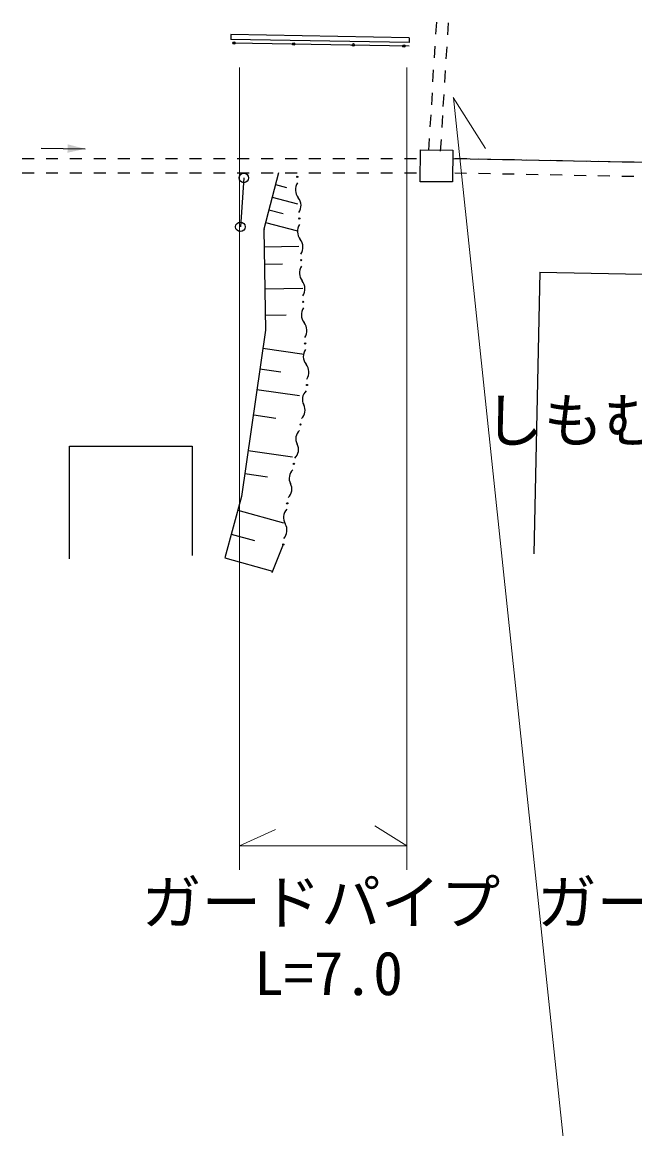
# Model space of a CAD drawing. Units: millimetres, scale not verified. Extents: x 40000 to 680000, y 20000 to 380000.
# Drawn here: x 158428 to 184062, y 237025 to 283297 of the extents above; entities that cross this region are included whole.
import ezdxf
from ezdxf.enums import TextEntityAlignment as Align

# ---------------------------------------------------------------- set-up
doc = ezdxf.new("R2010")
doc.units = ezdxf.units.MM
doc.header["$LTSCALE"] = 1000
doc.layers.add('M-BGD', color=7, linetype='Continuous', lineweight=25)
doc.layers.add('M-STR-HTXT', color=7, linetype='Continuous', lineweight=13)
doc.styles.add('ＭＳ ゴシック', font='')
doc.styles.get('ＭＳ ゴシック').set_extended_font_data('MS Gothic')

msp = doc.modelspace()

# ---------------------------------------------------------------- hatches: boundary and pattern name
at = {"layer": 'M-BGD'}
msp.add_hatch(color=256, dxfattribs=at).paths.add_polyline_path([(160325, 277835), (161067, 278002), (160332, 278187)])

# ---------------------------------------------------------------- linework, layer by layer
for p, q in [((175758, 283297), (175725, 282798)), ((176257, 283265), (176224, 282766)), ((167163, 282775), (167163, 282575)), ((174618, 282644), (167163, 282775)), ((174615, 282444), (167163, 282575)), ((167238, 282429), (174614, 282310)), ((174618, 282644), (174615, 282444)), ((175693, 282299), (175661, 281800)), ((176192, 282267), (176160, 281768)), ((175629, 281301), (175596, 280802)), ((176128, 281269), (176095, 280770)), ((175583, 280338), (175551, 279839)), ((176063, 280271), (176031, 279772)), ((175520, 279425), (175487, 278926)), ((176019, 279393), (175986, 278894)), ((175455, 278427), (175423, 277928)), ((175954, 278395), (175922, 277896)), ((159218, 278030), (161067, 278002)), ((175091, 277691), (175093, 277954)), ((175093, 277954), (176446, 277946)), ((176446, 277946), (176444, 277596)), ((158428, 277597), (158928, 277597)), ((159428, 277597), (159928, 277597)), ((160428, 277597), (160928, 277597)), ((161428, 277597), (161928, 277597)), ((162428, 277597), (162928, 277598)), ((163428, 277598), (163928, 277598)), ((164428, 277598), (164928, 277598)), ((165428, 277598), (165928, 277598)), ((166428, 277598), (166928, 277598)), ((167428, 277598), (167928, 277599)), ((168428, 277599), (168928, 277599)), ((169428, 277599), (169928, 277599)), ((170428, 277599), (170928, 277599)), ((171428, 277599), (171928, 277599)), ((172428, 277599), (172928, 277600)), ((173428, 277600), (173928, 277600)), ((174428, 277600), (174928, 277600)), ((176444, 277596), (196247, 277209)), ((176536, 277598), (177029, 277589)), ((177529, 277579), (178029, 277569)), ((178529, 277559), (179029, 277550)), ((179529, 277540), (180029, 277530)), ((180529, 277520), (181028, 277511)), ((181528, 277501), (182028, 277491)), ((182528, 277481), (183028, 277472)), ((183528, 277462), (184028, 277452)), ((158428, 276997), (158928, 276997)), ((159428, 276997), (159928, 276997)), ((160428, 276997), (160928, 276997)), ((161428, 276997), (161928, 276997)), ((162428, 276997), (162928, 276998)), ((163428, 276998), (163928, 276998)), ((164428, 276998), (164928, 276998)), ((165428, 276998), (165928, 276998)), ((166428, 276998), (166928, 276998)), ((167428, 276998), (167928, 276999)), ((167702, 276784), (167559, 274739)), ((168428, 276999), (168928, 276999)), ((169428, 276999), (169928, 276999)), ((170428, 276999), (170928, 276999)), ((171428, 276999), (171928, 276999)), ((172428, 276999), (172928, 277000)), ((173428, 277000), (173928, 277000)), ((174428, 277000), (174928, 277000)), ((176524, 276998), (177018, 276989)), ((177517, 276979), (178017, 276969)), ((178517, 276960), (179017, 276950)), ((179517, 276940), (180017, 276930)), ((180517, 276920), (181017, 276911)), ((181517, 276901), (182017, 276891)), ((182516, 276881), (183016, 276872)), ((183516, 276862), (184016, 276852)), ((169022, 276508), (169481, 276388)), ((168883, 275978), (169943, 275701)), ((168745, 275448), (169345, 275292)), ((168607, 274918), (169947, 274569)), ((168537, 274634), (168585, 274635)), ((168549, 273907), (170004, 273933)), ((168562, 273180), (169318, 273193)), ((180084, 272843), (179834, 261070)), ((180084, 272843), (190956, 272643)), ((168581, 272143), (170172, 272172)), ((168600, 271042), (169477, 271057)), ((168502, 269664), (170225, 269415)), ((168378, 268803), (169253, 268676)), ((168253, 267941), (170030, 267684)), ((168121, 266872), (169035, 266739)), ((160414, 260852), (160414, 265574)), ((160414, 265574), (165537, 265574)), ((165537, 265574), (165537, 260993)), ((167883, 265386), (169741, 265117)), ((167745, 264427), (168689, 264290)), ((167448, 262891), (169365, 262367)), ((167175, 261893), (168153, 261625)), ((169353, 261455), (168881, 260269)), ((166902, 260894), (168899, 260348))]:
    msp.add_line(p, q, dxfattribs=at)
msp.add_lwpolyline([(175093, 277954), (176446, 277946), (176438, 276616), (175085, 276624)], close=True, dxfattribs=at)
msp.add_lwpolyline([(169150, 276998), (168536, 274647), (168611, 270417), (167606, 263468), (166902, 260894)], dxfattribs=at)
for centre, radius in [((167288, 282427), 50), ((169788, 282387), 50), ((172287, 282347), 50), ((174397, 282303), 50), ((167702, 276784), 200), ((169939, 276827), 25), ((167559, 274739), 200), ((170021, 275086), 25), ((170102, 273345), 25), ((170184, 271604), 25), ((170266, 269864), 25), ((170347, 268123), 25), ((170347, 268123), 25), ((170071, 266475), 25), ((169795, 264826), 25), ((169519, 263178), 25), ((169519, 263178), 25), ((169353, 261455), 25)]:
    msp.add_circle(centre, radius, dxfattribs=at)
for centre, radius, start, end in [((170398, 276287), 533, 147, 218.3683), ((169562, 275626), 533, 327, 38.3683), ((170479, 274546), 533, 147, 218.3683), ((169644, 273885), 533, 327, 38.3683), ((170561, 272805), 533, 147, 218.3683), ((169726, 272144), 533, 327, 38.3683), ((170642, 271065), 533, 147, 218.3683), ((169807, 270403), 533, 327, 38.3683), ((170724, 269324), 533, 147, 218.3683), ((169889, 268663), 533, 327, 38.3683), ((170631, 267525), 479, 132.7738, 208.1988), ((169787, 267073), 479, 312.7738, 28.1988), ((170355, 265877), 479, 132.7738, 208.1988), ((169511, 265424), 479, 312.7738, 28.1988), ((170079, 264228), 479, 132.7738, 208.1988), ((169235, 263776), 479, 312.7738, 28.1988), ((169887, 262582), 523, 138.4925, 210.5111), ((168985, 262051), 523, 318.4925, 30.5111)]:
    msp.add_arc(centre, radius, start, end, dxfattribs=at)
at = {"layer": 'M-STR-HTXT'}
for p, q in [((167522, 281404), (167522, 247859)), ((174522, 281404), (174522, 247859)), ((177819, 278007), (176464, 280149)), ((176469, 280136), (183147, 216877)), ((167522, 248859), (169025, 249541)), ((174522, 248859), (173183, 249691)), ((167522, 248859), (174522, 248859))]:
    msp.add_line(p, q, dxfattribs=at)

# ---------------------------------------------------------------- texts
at = {"layer": 'M-BGD', "style": 'ＭＳ ゴシック'}
msp.add_text('しもむら歯科', height=1833, dxfattribs=at).set_placement((185238, 265178), align=Align.BOTTOM_CENTER)
at = {"layer": 'M-STR-HTXT', "style": 'ＭＳ ゴシック'}
for p in [(170929, 245032), (187465, 245032)]:
    msp.add_text('ガードパイプ', height=1833, dxfattribs=at).set_placement(p, align=Align.BOTTOM_CENTER)
msp.add_text('L=7.0', height=1833, dxfattribs=at).set_placement((174361, 242066), align=Align.BOTTOM_RIGHT)

doc.saveas('drawing.dxf')
